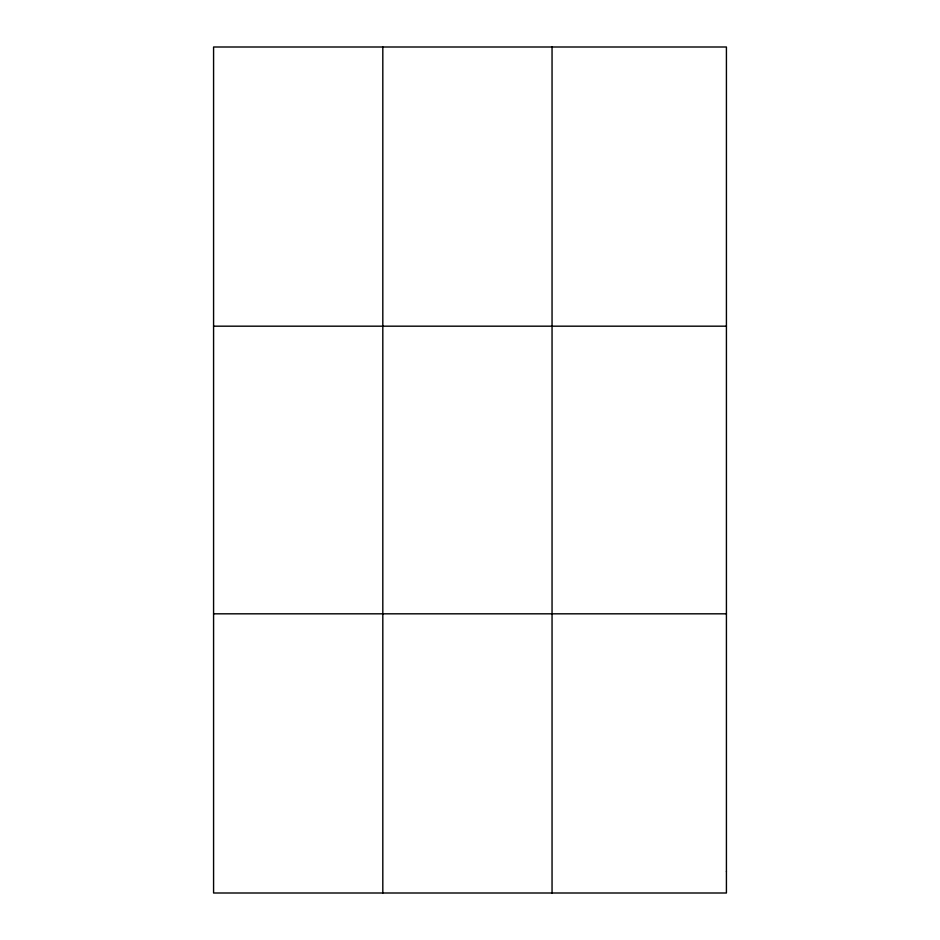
<?xml version="1.0" encoding="UTF-8"?>
<svg xmlns="http://www.w3.org/2000/svg" width="940" height="940" viewBox="0 0 940 940"><rect width="100%" height="100%" fill="white"/><g stroke="black" fill="none" stroke-linecap="round" stroke-linejoin="round"><path stroke-width="1.41" d="M382.815 893L382.815 47M552.05 893L552.05 47M213.58 326.18L726.42 326.18M213.58 613.82L726.42 613.82M726.42 871.521L726.42 893L213.58 893L213.58 47L726.42 47L726.42 871.521"/></g></svg>
